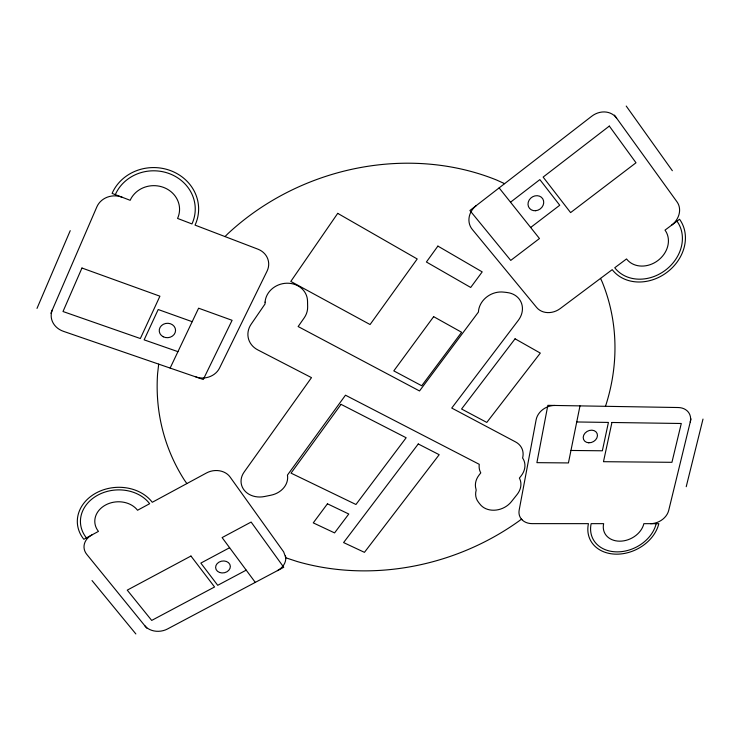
<?xml version="1.0" encoding="UTF-8"?>
<svg xmlns="http://www.w3.org/2000/svg" width="740" height="740" viewBox="0 0 740 740"><rect width="100%" height="100%" fill="white"/><g stroke="black" fill="none" stroke-linecap="round" stroke-linejoin="round"><path stroke-width="1.11" d="M158.693 364.136L157.592 373.691A232.323 199.939 -19.6 0 0 184.316 479.946L186.869 483.581M579.994 405.881L568.431 462.935L536.898 462.657L547.841 405.344L678.182 407.527A16.659 13.255 -30.5 0 1 690.244 422.041M691.012 418.886L668.692 510.461A16.058 12.469 -27.3 0 1 650.525 523.67M686.221 486.707L703 419.071M605.431 406.306L605.94 404.919A232.323 199.939 -19.6 0 0 602.175 281.921L600.547 278.388M37 308.404L70.226 230.667M50.894 313.242L96.866 206.849A19.388 17.705 4.7 0 1 122.156 197.247M170.135 368.076L198.607 308.192L232.101 320.309L203.269 379.49L63.4 331.317A18.916 16.585 3.3 0 1 52.383 309.801M225.016 236.578L227.754 233.822A232.323 199.939 -19.6 0 1 496.596 180.024L504.615 183.659M510.517 202.205L539.858 179.607L559.745 205.248L530.663 227.476M229.603 547.72L200.836 563.094L217.717 585.303L246.217 570.142M570.956 450.466L602.351 450.789L608.419 422.429L576.728 421.967M177.942 351.657L144.133 339.854L158.203 309.524L192.187 321.687M92.028 580.567L135.864 633.949M146.779 628.149L86.756 554.352A17.251 13.94 -3.9 0 1 91.954 534.909M499.121 187.904L539.469 238.53L510.748 260.406L469.909 210.512L591.695 116.263A18.981 16.576 -42.3 0 1 616.614 118.141M521.922 519.693L521.478 519.129L519.61 520.572A232.323 199.939 -19.6 0 1 297.304 561.567L285.76 557.784L283.688 551.92L230.085 477.013A17.214 14.328 -8.7 0 0 206.534 472.943L152.274 502.284A40.487 33.087 -4.2 0 0 96.2 492.942A40.487 33.087 -4.2 0 0 83.842 539.293L98.448 531.394A23.134 18.907 -4.2 0 1 105.58 504.995A23.134 18.907 -4.2 0 1 137.547 510.249L149.656 503.7A37.407 30.571 -4.2 0 0 97.865 495.097A37.407 30.571 -4.2 0 0 86.441 537.888M255.282 582.389L222.111 537.591L251.128 522.052L283.744 567.284L167.499 628.972A16.567 13.043 -7.1 0 1 144.846 625.772M614.45 115.135L677.054 201.928A18.269 15.411 -38.7 0 1 671.467 225.293M626.216 106.051L672.346 170.718M676.961 221.177A38.859 32.717 -36.7 0 1 665.251 270.331A38.859 32.717 -36.7 0 1 614.755 267.75L626.53 258.935A24.032 20.239 -36.7 0 0 657.823 260.6A24.032 20.239 -36.7 0 0 665.01 230.131L679.551 219.244A42.06 35.418 -36.7 0 1 666.86 272.413A42.06 35.418 -36.7 0 1 612.211 269.656L560.236 308.562A17.705 15.124 -30.9 0 1 536.63 307.461L472.259 229.391A18.343 16.289 -31.9 0 1 476.384 205.507M656.177 523.67A34.502 26.881 -26.1 0 1 617.234 551.874A34.502 26.881 -26.1 0 1 591.149 523.652L603.646 523.652A21.34 16.622 -26.1 0 0 619.759 541.18A21.34 16.622 -26.1 0 0 643.865 523.67L658.831 523.67A37.352 29.091 -26.1 0 1 616.679 554.168A37.352 29.091 -26.1 0 1 588.439 523.652L532.134 523.633A16.243 12.959 -23.4 0 1 519.166 510.138L536.13 419.765A16.826 13.819 -26.4 0 1 555.009 405.464M285.464 555.759A16.558 13.366 -11.5 0 1 277.407 570.642M115.32 194.629A41.449 38.129 1.1 0 1 169.599 173.724A41.449 38.129 1.1 0 1 191.956 223.933L177.563 218.429A25.641 23.578 1.1 0 0 163.697 187.46A25.641 23.578 1.1 0 0 130.166 200.309L112.101 193.399A44.872 41.273 1.2 0 1 170.866 170.737A44.872 41.273 1.2 0 1 195.055 225.117L257.89 249.158A18.491 16.77 -10.3 0 1 267.057 271.136L219.521 368.076A18.038 15.753 -7 0 1 195.952 376.965M265.068 302.142L265.04 303.974L251.147 324.213A21.201 18.722 -11.8 0 0 257.751 349.872L311.494 377.641L244.107 472.102A20.128 16.789 -11.1 0 0 244.422 490.454A20.128 16.789 -11.1 0 0 264.439 496.531L271.007 495.199A20.119 16.78 -11.5 0 0 287.62 476.514L287.435 475.108L345.478 395.197L479.279 464.332L479.141 465.589A19.573 16.003 -23 0 0 480.241 471.796L480.796 472.869L479.113 475.024A19.434 15.79 -22.4 0 0 475.968 489.048L476.171 490.176A19.36 15.679 -22.3 0 0 478.355 502.072A55.824 45.251 -23.9 0 0 481.176 505.54A19.342 15.642 -22.3 0 0 511.322 501.748L517.094 494.505A19.379 15.707 -22.7 0 0 519.905 479.178L519.369 478.105L521.071 475.968A19.518 15.919 -23.3 0 0 523.236 459.013L522.588 458.023L522.875 456.784A19.619 16.067 -23.5 0 0 515.595 441.937L451.742 408.055L518.342 320.3A20.794 17.908 -28 0 0 507.242 292.55A59.385 50.709 -26.2 0 0 501.627 291.976A20.803 17.927 -27.9 0 0 478.419 312.058L419.525 390.961L298.137 326.543L304.205 317.867A21.321 19 -13.4 0 0 307.646 306.915L307.526 301.069A21.368 19.083 -13.5 0 0 286.769 283.216A21.368 19.083 -13.5 0 0 265.068 302.142M611.924 422.485L603.479 461.695L671.938 462.315L681.281 423.493L611.924 422.485M81.955 268.019L63.002 311.522L140.35 338.532L159.914 296.194L81.955 268.019M337.718 213.361L290.802 281.431L370.074 324.536L417.212 258.972L337.718 213.361M437.895 246.096L426.407 262.006L470.696 287.462L482.202 271.885L437.895 246.096M341.048 404.355L291.033 473.138L355.949 504.495L406.158 437.756L341.048 404.355M433.649 316.664L393.8 370.879L421.726 385.762L461.621 332.269L433.649 316.664M327.45 503.801L313.261 522.875L334.572 532.902L348.781 514.013L327.45 503.801M418.257 443.963L343.591 542.568L364.441 552.345L439.19 454.702L418.257 443.963M515.068 338.809L461.575 409.007L486.791 422.429L540.311 353.091L515.068 338.809M609.325 126.078L543.132 177.082L570.596 212.602L636.002 162.772L609.325 126.078M190.957 556.036L127.243 590.141L151.7 620.425L214.563 586.977L190.957 556.036M535.677 210.715A8.186 7.197 -35.2 0 0 542.771 198.829A8.186 7.197 -35.2 0 0 529.146 200.096A8.186 7.197 -35.2 0 0 535.677 210.715M588.772 442.788A7.4 5.994 -27.3 0 0 597.134 433.594A7.4 5.994 -27.3 0 0 585.09 433.057A7.4 5.994 -27.3 0 0 588.772 442.788M219.53 572.455A7.409 5.966 -9.5 0 0 230.344 566.322A7.409 5.966 -9.5 0 0 219.068 562.104A7.409 5.966 -9.5 0 0 219.53 572.455M163.272 336.774A8.168 7.206 -3.9 0 0 175.556 330.401A8.168 7.206 -3.9 0 0 163.346 324.286A8.168 7.206 -3.9 0 0 163.272 336.774"/></g></svg>
